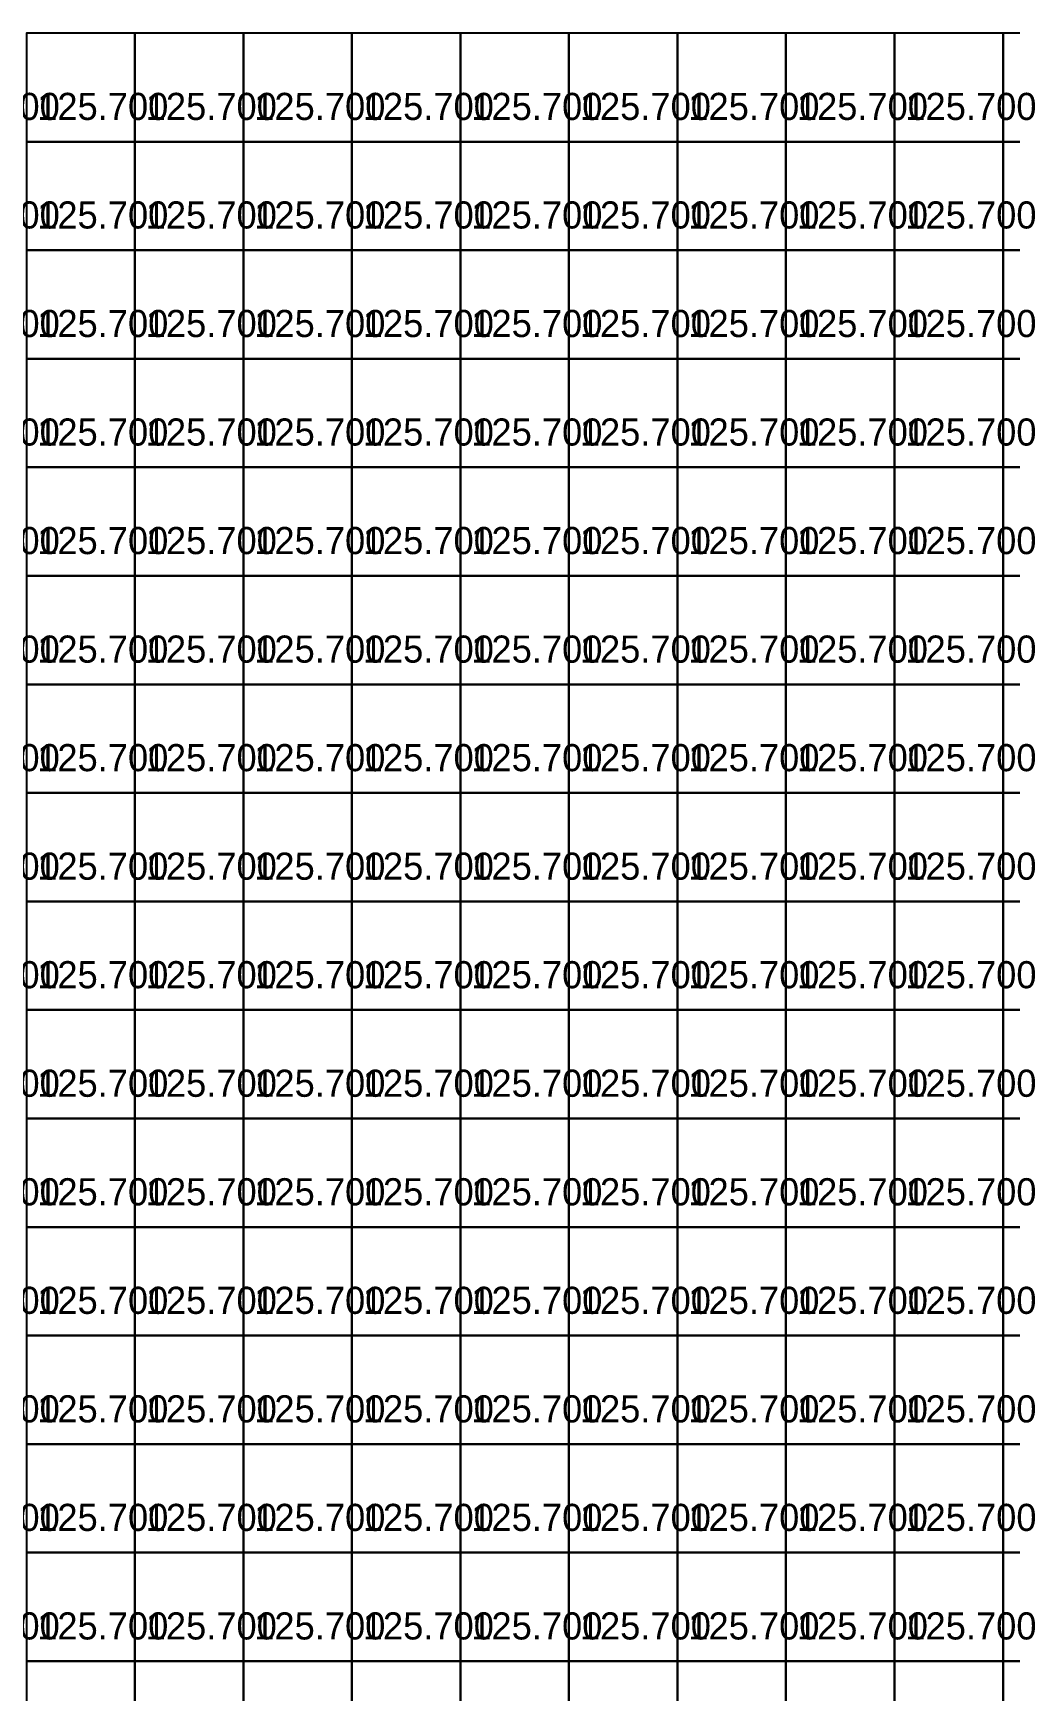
# Model space of a CAD drawing. Header units: metres. Extents: x 287857 to 287978, y 62957 to 63018.
# Drawn here: x 287865.99 to 287874.99, y 63002.56 to 63017.83 of the extents above; entities that cross this region are included whole.
import ezdxf

# ---------------------------------------------------------------- set-up
doc = ezdxf.new("R2010")
doc.units = ezdxf.units.M
doc.layers.add('ARCH-INTERP', color=7, linetype='Continuous', true_color=0x64748b)
doc.layers.add('ARCH-LEVEL-TXT', color=7, linetype='Continuous', true_color=0xa78bfa)

msp = doc.modelspace()

# ---------------------------------------------------------------- linework, layer by layer
at = {"layer": 'ARCH-INTERP'}
for points in [[(287865.925, 63016.831, 125.7), (287866.925, 63016.831, 125.7), (287866.925, 63017.831, 125.7), (287865.925, 63017.831, 125.7), (287865.925, 63016.831, 125.7)], [(287866.925, 63016.831, 125.7), (287867.925, 63016.831, 125.7), (287867.925, 63017.831, 125.7), (287866.925, 63017.831, 125.7), (287866.925, 63016.831, 125.7)], [(287867.925, 63016.831, 125.7), (287868.925, 63016.831, 125.7), (287868.925, 63017.831, 125.7), (287867.925, 63017.831, 125.7), (287867.925, 63016.831, 125.7)], [(287868.925, 63016.831, 125.7), (287869.925, 63016.831, 125.7), (287869.925, 63017.831, 125.7), (287868.925, 63017.831, 125.7), (287868.925, 63016.831, 125.7)], [(287869.925, 63016.831, 125.7), (287870.925, 63016.831, 125.7), (287870.925, 63017.831, 125.7), (287869.925, 63017.831, 125.7), (287869.925, 63016.831, 125.7)], [(287870.925, 63016.831, 125.7), (287871.925, 63016.831, 125.7), (287871.925, 63017.831, 125.7), (287870.925, 63017.831, 125.7), (287870.925, 63016.831, 125.7)], [(287871.925, 63016.831, 125.7), (287872.925, 63016.831, 125.7), (287872.925, 63017.831, 125.7), (287871.925, 63017.831, 125.7), (287871.925, 63016.831, 125.7)], [(287872.925, 63016.831, 125.7), (287873.925, 63016.831, 125.7), (287873.925, 63017.831, 125.7), (287872.925, 63017.831, 125.7), (287872.925, 63016.831, 125.7)], [(287873.925, 63016.831, 125.7), (287874.925, 63016.831, 125.7), (287874.925, 63017.831, 125.7), (287873.925, 63017.831, 125.7), (287873.925, 63016.831, 125.7)], [(287874.925, 63016.831, 125.7), (287875.925, 63016.831, 125.7), (287875.925, 63017.831, 125.7), (287874.925, 63017.831, 125.7), (287874.925, 63016.831, 125.7)], [(287865.925, 63015.831, 125.7), (287866.925, 63015.831, 125.7), (287866.925, 63016.831, 125.7), (287865.925, 63016.831, 125.7), (287865.925, 63015.831, 125.7)], [(287866.925, 63015.831, 125.7), (287867.925, 63015.831, 125.7), (287867.925, 63016.831, 125.7), (287866.925, 63016.831, 125.7), (287866.925, 63015.831, 125.7)], [(287867.925, 63015.831, 125.7), (287868.925, 63015.831, 125.7), (287868.925, 63016.831, 125.7), (287867.925, 63016.831, 125.7), (287867.925, 63015.831, 125.7)], [(287868.925, 63015.831, 125.7), (287869.925, 63015.831, 125.7), (287869.925, 63016.831, 125.7), (287868.925, 63016.831, 125.7), (287868.925, 63015.831, 125.7)], [(287869.925, 63015.831, 125.7), (287870.925, 63015.831, 125.7), (287870.925, 63016.831, 125.7), (287869.925, 63016.831, 125.7), (287869.925, 63015.831, 125.7)], [(287870.925, 63015.831, 125.7), (287871.925, 63015.831, 125.7), (287871.925, 63016.831, 125.7), (287870.925, 63016.831, 125.7), (287870.925, 63015.831, 125.7)], [(287871.925, 63015.831, 125.7), (287872.925, 63015.831, 125.7), (287872.925, 63016.831, 125.7), (287871.925, 63016.831, 125.7), (287871.925, 63015.831, 125.7)], [(287872.925, 63015.831, 125.7), (287873.925, 63015.831, 125.7), (287873.925, 63016.831, 125.7), (287872.925, 63016.831, 125.7), (287872.925, 63015.831, 125.7)], [(287873.925, 63015.831, 125.7), (287874.925, 63015.831, 125.7), (287874.925, 63016.831, 125.7), (287873.925, 63016.831, 125.7), (287873.925, 63015.831, 125.7)], [(287874.925, 63015.831, 125.7), (287875.925, 63015.831, 125.7), (287875.925, 63016.831, 125.7), (287874.925, 63016.831, 125.7), (287874.925, 63015.831, 125.7)], [(287865.925, 63014.831, 125.7), (287866.925, 63014.831, 125.7), (287866.925, 63015.831, 125.7), (287865.925, 63015.831, 125.7), (287865.925, 63014.831, 125.7)], [(287866.925, 63014.831, 125.7), (287867.925, 63014.831, 125.7), (287867.925, 63015.831, 125.7), (287866.925, 63015.831, 125.7), (287866.925, 63014.831, 125.7)], [(287867.925, 63014.831, 125.7), (287868.925, 63014.831, 125.7), (287868.925, 63015.831, 125.7), (287867.925, 63015.831, 125.7), (287867.925, 63014.831, 125.7)], [(287868.925, 63014.831, 125.7), (287869.925, 63014.831, 125.7), (287869.925, 63015.831, 125.7), (287868.925, 63015.831, 125.7), (287868.925, 63014.831, 125.7)], [(287869.925, 63014.831, 125.7), (287870.925, 63014.831, 125.7), (287870.925, 63015.831, 125.7), (287869.925, 63015.831, 125.7), (287869.925, 63014.831, 125.7)], [(287870.925, 63014.831, 125.7), (287871.925, 63014.831, 125.7), (287871.925, 63015.831, 125.7), (287870.925, 63015.831, 125.7), (287870.925, 63014.831, 125.7)], [(287871.925, 63014.831, 125.7), (287872.925, 63014.831, 125.7), (287872.925, 63015.831, 125.7), (287871.925, 63015.831, 125.7), (287871.925, 63014.831, 125.7)], [(287872.925, 63014.831, 125.7), (287873.925, 63014.831, 125.7), (287873.925, 63015.831, 125.7), (287872.925, 63015.831, 125.7), (287872.925, 63014.831, 125.7)], [(287873.925, 63014.831, 125.7), (287874.925, 63014.831, 125.7), (287874.925, 63015.831, 125.7), (287873.925, 63015.831, 125.7), (287873.925, 63014.831, 125.7)], [(287874.925, 63014.831, 125.7), (287875.925, 63014.831, 125.7), (287875.925, 63015.831, 125.7), (287874.925, 63015.831, 125.7), (287874.925, 63014.831, 125.7)], [(287865.925, 63013.831, 125.7), (287866.925, 63013.831, 125.7), (287866.925, 63014.831, 125.7), (287865.925, 63014.831, 125.7), (287865.925, 63013.831, 125.7)], [(287866.925, 63013.831, 125.7), (287867.925, 63013.831, 125.7), (287867.925, 63014.831, 125.7), (287866.925, 63014.831, 125.7), (287866.925, 63013.831, 125.7)], [(287867.925, 63013.831, 125.7), (287868.925, 63013.831, 125.7), (287868.925, 63014.831, 125.7), (287867.925, 63014.831, 125.7), (287867.925, 63013.831, 125.7)], [(287868.925, 63013.831, 125.7), (287869.925, 63013.831, 125.7), (287869.925, 63014.831, 125.7), (287868.925, 63014.831, 125.7), (287868.925, 63013.831, 125.7)], [(287869.925, 63013.831, 125.7), (287870.925, 63013.831, 125.7), (287870.925, 63014.831, 125.7), (287869.925, 63014.831, 125.7), (287869.925, 63013.831, 125.7)], [(287870.925, 63013.831, 125.7), (287871.925, 63013.831, 125.7), (287871.925, 63014.831, 125.7), (287870.925, 63014.831, 125.7), (287870.925, 63013.831, 125.7)], [(287871.925, 63013.831, 125.7), (287872.925, 63013.831, 125.7), (287872.925, 63014.831, 125.7), (287871.925, 63014.831, 125.7), (287871.925, 63013.831, 125.7)], [(287872.925, 63013.831, 125.7), (287873.925, 63013.831, 125.7), (287873.925, 63014.831, 125.7), (287872.925, 63014.831, 125.7), (287872.925, 63013.831, 125.7)], [(287873.925, 63013.831, 125.7), (287874.925, 63013.831, 125.7), (287874.925, 63014.831, 125.7), (287873.925, 63014.831, 125.7), (287873.925, 63013.831, 125.7)], [(287874.925, 63013.831, 125.7), (287875.925, 63013.831, 125.7), (287875.925, 63014.831, 125.7), (287874.925, 63014.831, 125.7), (287874.925, 63013.831, 125.7)], [(287865.925, 63012.831, 125.7), (287866.925, 63012.831, 125.7), (287866.925, 63013.831, 125.7), (287865.925, 63013.831, 125.7), (287865.925, 63012.831, 125.7)], [(287866.925, 63012.831, 125.7), (287867.925, 63012.831, 125.7), (287867.925, 63013.831, 125.7), (287866.925, 63013.831, 125.7), (287866.925, 63012.831, 125.7)], [(287867.925, 63012.831, 125.7), (287868.925, 63012.831, 125.7), (287868.925, 63013.831, 125.7), (287867.925, 63013.831, 125.7), (287867.925, 63012.831, 125.7)], [(287868.925, 63012.831, 125.7), (287869.925, 63012.831, 125.7), (287869.925, 63013.831, 125.7), (287868.925, 63013.831, 125.7), (287868.925, 63012.831, 125.7)], [(287869.925, 63012.831, 125.7), (287870.925, 63012.831, 125.7), (287870.925, 63013.831, 125.7), (287869.925, 63013.831, 125.7), (287869.925, 63012.831, 125.7)], [(287870.925, 63012.831, 125.7), (287871.925, 63012.831, 125.7), (287871.925, 63013.831, 125.7), (287870.925, 63013.831, 125.7), (287870.925, 63012.831, 125.7)], [(287871.925, 63012.831, 125.7), (287872.925, 63012.831, 125.7), (287872.925, 63013.831, 125.7), (287871.925, 63013.831, 125.7), (287871.925, 63012.831, 125.7)], [(287872.925, 63012.831, 125.7), (287873.925, 63012.831, 125.7), (287873.925, 63013.831, 125.7), (287872.925, 63013.831, 125.7), (287872.925, 63012.831, 125.7)], [(287873.925, 63012.831, 125.7), (287874.925, 63012.831, 125.7), (287874.925, 63013.831, 125.7), (287873.925, 63013.831, 125.7), (287873.925, 63012.831, 125.7)], [(287874.925, 63012.831, 125.7), (287875.925, 63012.831, 125.7), (287875.925, 63013.831, 125.7), (287874.925, 63013.831, 125.7), (287874.925, 63012.831, 125.7)], [(287865.925, 63011.831, 125.7), (287866.925, 63011.831, 125.7), (287866.925, 63012.831, 125.7), (287865.925, 63012.831, 125.7), (287865.925, 63011.831, 125.7)], [(287866.925, 63011.831, 125.7), (287867.925, 63011.831, 125.7), (287867.925, 63012.831, 125.7), (287866.925, 63012.831, 125.7), (287866.925, 63011.831, 125.7)], [(287867.925, 63011.831, 125.7), (287868.925, 63011.831, 125.7), (287868.925, 63012.831, 125.7), (287867.925, 63012.831, 125.7), (287867.925, 63011.831, 125.7)], [(287868.925, 63011.831, 125.7), (287869.925, 63011.831, 125.7), (287869.925, 63012.831, 125.7), (287868.925, 63012.831, 125.7), (287868.925, 63011.831, 125.7)], [(287869.925, 63011.831, 125.7), (287870.925, 63011.831, 125.7), (287870.925, 63012.831, 125.7), (287869.925, 63012.831, 125.7), (287869.925, 63011.831, 125.7)], [(287870.925, 63011.831, 125.7), (287871.925, 63011.831, 125.7), (287871.925, 63012.831, 125.7), (287870.925, 63012.831, 125.7), (287870.925, 63011.831, 125.7)], [(287871.925, 63011.831, 125.7), (287872.925, 63011.831, 125.7), (287872.925, 63012.831, 125.7), (287871.925, 63012.831, 125.7), (287871.925, 63011.831, 125.7)], [(287872.925, 63011.831, 125.7), (287873.925, 63011.831, 125.7), (287873.925, 63012.831, 125.7), (287872.925, 63012.831, 125.7), (287872.925, 63011.831, 125.7)], [(287873.925, 63011.831, 125.7), (287874.925, 63011.831, 125.7), (287874.925, 63012.831, 125.7), (287873.925, 63012.831, 125.7), (287873.925, 63011.831, 125.7)], [(287874.925, 63011.831, 125.7), (287875.925, 63011.831, 125.7), (287875.925, 63012.831, 125.7), (287874.925, 63012.831, 125.7), (287874.925, 63011.831, 125.7)], [(287865.925, 63010.831, 125.7), (287866.925, 63010.831, 125.7), (287866.925, 63011.831, 125.7), (287865.925, 63011.831, 125.7), (287865.925, 63010.831, 125.7)], [(287866.925, 63010.831, 125.7), (287867.925, 63010.831, 125.7), (287867.925, 63011.831, 125.7), (287866.925, 63011.831, 125.7), (287866.925, 63010.831, 125.7)], [(287867.925, 63010.831, 125.7), (287868.925, 63010.831, 125.7), (287868.925, 63011.831, 125.7), (287867.925, 63011.831, 125.7), (287867.925, 63010.831, 125.7)], [(287868.925, 63010.831, 125.7), (287869.925, 63010.831, 125.7), (287869.925, 63011.831, 125.7), (287868.925, 63011.831, 125.7), (287868.925, 63010.831, 125.7)], [(287869.925, 63010.831, 125.7), (287870.925, 63010.831, 125.7), (287870.925, 63011.831, 125.7), (287869.925, 63011.831, 125.7), (287869.925, 63010.831, 125.7)], [(287870.925, 63010.831, 125.7), (287871.925, 63010.831, 125.7), (287871.925, 63011.831, 125.7), (287870.925, 63011.831, 125.7), (287870.925, 63010.831, 125.7)], [(287871.925, 63010.831, 125.7), (287872.925, 63010.831, 125.7), (287872.925, 63011.831, 125.7), (287871.925, 63011.831, 125.7), (287871.925, 63010.831, 125.7)], [(287872.925, 63010.831, 125.7), (287873.925, 63010.831, 125.7), (287873.925, 63011.831, 125.7), (287872.925, 63011.831, 125.7), (287872.925, 63010.831, 125.7)], [(287873.925, 63010.831, 125.7), (287874.925, 63010.831, 125.7), (287874.925, 63011.831, 125.7), (287873.925, 63011.831, 125.7), (287873.925, 63010.831, 125.7)], [(287874.925, 63010.831, 125.7), (287875.925, 63010.831, 125.7), (287875.925, 63011.831, 125.7), (287874.925, 63011.831, 125.7), (287874.925, 63010.831, 125.7)], [(287865.925, 63009.831, 125.7), (287866.925, 63009.831, 125.7), (287866.925, 63010.831, 125.7), (287865.925, 63010.831, 125.7), (287865.925, 63009.831, 125.7)], [(287866.925, 63009.831, 125.7), (287867.925, 63009.831, 125.7), (287867.925, 63010.831, 125.7), (287866.925, 63010.831, 125.7), (287866.925, 63009.831, 125.7)], [(287867.925, 63009.831, 125.7), (287868.925, 63009.831, 125.7), (287868.925, 63010.831, 125.7), (287867.925, 63010.831, 125.7), (287867.925, 63009.831, 125.7)], [(287868.925, 63009.831, 125.7), (287869.925, 63009.831, 125.7), (287869.925, 63010.831, 125.7), (287868.925, 63010.831, 125.7), (287868.925, 63009.831, 125.7)], [(287869.925, 63009.831, 125.7), (287870.925, 63009.831, 125.7), (287870.925, 63010.831, 125.7), (287869.925, 63010.831, 125.7), (287869.925, 63009.831, 125.7)], [(287870.925, 63009.831, 125.7), (287871.925, 63009.831, 125.7), (287871.925, 63010.831, 125.7), (287870.925, 63010.831, 125.7), (287870.925, 63009.831, 125.7)], [(287871.925, 63009.831, 125.7), (287872.925, 63009.831, 125.7), (287872.925, 63010.831, 125.7), (287871.925, 63010.831, 125.7), (287871.925, 63009.831, 125.7)], [(287872.925, 63009.831, 125.7), (287873.925, 63009.831, 125.7), (287873.925, 63010.831, 125.7), (287872.925, 63010.831, 125.7), (287872.925, 63009.831, 125.7)], [(287873.925, 63009.831, 125.7), (287874.925, 63009.831, 125.7), (287874.925, 63010.831, 125.7), (287873.925, 63010.831, 125.7), (287873.925, 63009.831, 125.7)], [(287874.925, 63009.831, 125.7), (287875.925, 63009.831, 125.7), (287875.925, 63010.831, 125.7), (287874.925, 63010.831, 125.7), (287874.925, 63009.831, 125.7)], [(287865.925, 63008.831, 125.7), (287866.925, 63008.831, 125.7), (287866.925, 63009.831, 125.7), (287865.925, 63009.831, 125.7), (287865.925, 63008.831, 125.7)], [(287866.925, 63008.831, 125.7), (287867.925, 63008.831, 125.7), (287867.925, 63009.831, 125.7), (287866.925, 63009.831, 125.7), (287866.925, 63008.831, 125.7)], [(287867.925, 63008.831, 125.7), (287868.925, 63008.831, 125.7), (287868.925, 63009.831, 125.7), (287867.925, 63009.831, 125.7), (287867.925, 63008.831, 125.7)], [(287868.925, 63008.831, 125.7), (287869.925, 63008.831, 125.7), (287869.925, 63009.831, 125.7), (287868.925, 63009.831, 125.7), (287868.925, 63008.831, 125.7)], [(287869.925, 63008.831, 125.7), (287870.925, 63008.831, 125.7), (287870.925, 63009.831, 125.7), (287869.925, 63009.831, 125.7), (287869.925, 63008.831, 125.7)], [(287870.925, 63008.831, 125.7), (287871.925, 63008.831, 125.7), (287871.925, 63009.831, 125.7), (287870.925, 63009.831, 125.7), (287870.925, 63008.831, 125.7)], [(287871.925, 63008.831, 125.7), (287872.925, 63008.831, 125.7), (287872.925, 63009.831, 125.7), (287871.925, 63009.831, 125.7), (287871.925, 63008.831, 125.7)], [(287872.925, 63008.831, 125.7), (287873.925, 63008.831, 125.7), (287873.925, 63009.831, 125.7), (287872.925, 63009.831, 125.7), (287872.925, 63008.831, 125.7)], [(287873.925, 63008.831, 125.7), (287874.925, 63008.831, 125.7), (287874.925, 63009.831, 125.7), (287873.925, 63009.831, 125.7), (287873.925, 63008.831, 125.7)], [(287874.925, 63008.831, 125.7), (287875.925, 63008.831, 125.7), (287875.925, 63009.831, 125.7), (287874.925, 63009.831, 125.7), (287874.925, 63008.831, 125.7)], [(287865.925, 63007.831, 125.7), (287866.925, 63007.831, 125.7), (287866.925, 63008.831, 125.7), (287865.925, 63008.831, 125.7), (287865.925, 63007.831, 125.7)], [(287866.925, 63007.831, 125.7), (287867.925, 63007.831, 125.7), (287867.925, 63008.831, 125.7), (287866.925, 63008.831, 125.7), (287866.925, 63007.831, 125.7)], [(287867.925, 63007.831, 125.7), (287868.925, 63007.831, 125.7), (287868.925, 63008.831, 125.7), (287867.925, 63008.831, 125.7), (287867.925, 63007.831, 125.7)], [(287868.925, 63007.831, 125.7), (287869.925, 63007.831, 125.7), (287869.925, 63008.831, 125.7), (287868.925, 63008.831, 125.7), (287868.925, 63007.831, 125.7)], [(287869.925, 63007.831, 125.7), (287870.925, 63007.831, 125.7), (287870.925, 63008.831, 125.7), (287869.925, 63008.831, 125.7), (287869.925, 63007.831, 125.7)], [(287870.925, 63007.831, 125.7), (287871.925, 63007.831, 125.7), (287871.925, 63008.831, 125.7), (287870.925, 63008.831, 125.7), (287870.925, 63007.831, 125.7)], [(287871.925, 63007.831, 125.7), (287872.925, 63007.831, 125.7), (287872.925, 63008.831, 125.7), (287871.925, 63008.831, 125.7), (287871.925, 63007.831, 125.7)], [(287872.925, 63007.831, 125.7), (287873.925, 63007.831, 125.7), (287873.925, 63008.831, 125.7), (287872.925, 63008.831, 125.7), (287872.925, 63007.831, 125.7)], [(287873.925, 63007.831, 125.7), (287874.925, 63007.831, 125.7), (287874.925, 63008.831, 125.7), (287873.925, 63008.831, 125.7), (287873.925, 63007.831, 125.7)], [(287874.925, 63007.831, 125.7), (287875.925, 63007.831, 125.7), (287875.925, 63008.831, 125.7), (287874.925, 63008.831, 125.7), (287874.925, 63007.831, 125.7)], [(287865.925, 63006.831, 125.7), (287866.925, 63006.831, 125.7), (287866.925, 63007.831, 125.7), (287865.925, 63007.831, 125.7), (287865.925, 63006.831, 125.7)], [(287866.925, 63006.831, 125.7), (287867.925, 63006.831, 125.7), (287867.925, 63007.831, 125.7), (287866.925, 63007.831, 125.7), (287866.925, 63006.831, 125.7)], [(287867.925, 63006.831, 125.7), (287868.925, 63006.831, 125.7), (287868.925, 63007.831, 125.7), (287867.925, 63007.831, 125.7), (287867.925, 63006.831, 125.7)], [(287868.925, 63006.831, 125.7), (287869.925, 63006.831, 125.7), (287869.925, 63007.831, 125.7), (287868.925, 63007.831, 125.7), (287868.925, 63006.831, 125.7)], [(287869.925, 63006.831, 125.7), (287870.925, 63006.831, 125.7), (287870.925, 63007.831, 125.7), (287869.925, 63007.831, 125.7), (287869.925, 63006.831, 125.7)], [(287870.925, 63006.831, 125.7), (287871.925, 63006.831, 125.7), (287871.925, 63007.831, 125.7), (287870.925, 63007.831, 125.7), (287870.925, 63006.831, 125.7)], [(287871.925, 63006.831, 125.7), (287872.925, 63006.831, 125.7), (287872.925, 63007.831, 125.7), (287871.925, 63007.831, 125.7), (287871.925, 63006.831, 125.7)], [(287872.925, 63006.831, 125.7), (287873.925, 63006.831, 125.7), (287873.925, 63007.831, 125.7), (287872.925, 63007.831, 125.7), (287872.925, 63006.831, 125.7)], [(287873.925, 63006.831, 125.7), (287874.925, 63006.831, 125.7), (287874.925, 63007.831, 125.7), (287873.925, 63007.831, 125.7), (287873.925, 63006.831, 125.7)], [(287874.925, 63006.831, 125.7), (287875.925, 63006.831, 125.7), (287875.925, 63007.831, 125.7), (287874.925, 63007.831, 125.7), (287874.925, 63006.831, 125.7)], [(287865.925, 63005.831, 125.7), (287866.925, 63005.831, 125.7), (287866.925, 63006.831, 125.7), (287865.925, 63006.831, 125.7), (287865.925, 63005.831, 125.7)], [(287866.925, 63005.831, 125.7), (287867.925, 63005.831, 125.7), (287867.925, 63006.831, 125.7), (287866.925, 63006.831, 125.7), (287866.925, 63005.831, 125.7)], [(287867.925, 63005.831, 125.7), (287868.925, 63005.831, 125.7), (287868.925, 63006.831, 125.7), (287867.925, 63006.831, 125.7), (287867.925, 63005.831, 125.7)], [(287868.925, 63005.831, 125.7), (287869.925, 63005.831, 125.7), (287869.925, 63006.831, 125.7), (287868.925, 63006.831, 125.7), (287868.925, 63005.831, 125.7)], [(287869.925, 63005.831, 125.7), (287870.925, 63005.831, 125.7), (287870.925, 63006.831, 125.7), (287869.925, 63006.831, 125.7), (287869.925, 63005.831, 125.7)], [(287870.925, 63005.831, 125.7), (287871.925, 63005.831, 125.7), (287871.925, 63006.831, 125.7), (287870.925, 63006.831, 125.7), (287870.925, 63005.831, 125.7)], [(287871.925, 63005.831, 125.7), (287872.925, 63005.831, 125.7), (287872.925, 63006.831, 125.7), (287871.925, 63006.831, 125.7), (287871.925, 63005.831, 125.7)], [(287872.925, 63005.831, 125.7), (287873.925, 63005.831, 125.7), (287873.925, 63006.831, 125.7), (287872.925, 63006.831, 125.7), (287872.925, 63005.831, 125.7)], [(287873.925, 63005.831, 125.7), (287874.925, 63005.831, 125.7), (287874.925, 63006.831, 125.7), (287873.925, 63006.831, 125.7), (287873.925, 63005.831, 125.7)], [(287874.925, 63005.831, 125.7), (287875.925, 63005.831, 125.7), (287875.925, 63006.831, 125.7), (287874.925, 63006.831, 125.7), (287874.925, 63005.831, 125.7)], [(287865.925, 63004.831, 125.7), (287866.925, 63004.831, 125.7), (287866.925, 63005.831, 125.7), (287865.925, 63005.831, 125.7), (287865.925, 63004.831, 125.7)], [(287866.925, 63004.831, 125.7), (287867.925, 63004.831, 125.7), (287867.925, 63005.831, 125.7), (287866.925, 63005.831, 125.7), (287866.925, 63004.831, 125.7)], [(287867.925, 63004.831, 125.7), (287868.925, 63004.831, 125.7), (287868.925, 63005.831, 125.7), (287867.925, 63005.831, 125.7), (287867.925, 63004.831, 125.7)], [(287868.925, 63004.831, 125.7), (287869.925, 63004.831, 125.7), (287869.925, 63005.831, 125.7), (287868.925, 63005.831, 125.7), (287868.925, 63004.831, 125.7)], [(287869.925, 63004.831, 125.7), (287870.925, 63004.831, 125.7), (287870.925, 63005.831, 125.7), (287869.925, 63005.831, 125.7), (287869.925, 63004.831, 125.7)], [(287870.925, 63004.831, 125.7), (287871.925, 63004.831, 125.7), (287871.925, 63005.831, 125.7), (287870.925, 63005.831, 125.7), (287870.925, 63004.831, 125.7)], [(287871.925, 63004.831, 125.7), (287872.925, 63004.831, 125.7), (287872.925, 63005.831, 125.7), (287871.925, 63005.831, 125.7), (287871.925, 63004.831, 125.7)], [(287872.925, 63004.831, 125.7), (287873.925, 63004.831, 125.7), (287873.925, 63005.831, 125.7), (287872.925, 63005.831, 125.7), (287872.925, 63004.831, 125.7)], [(287873.925, 63004.831, 125.7), (287874.925, 63004.831, 125.7), (287874.925, 63005.831, 125.7), (287873.925, 63005.831, 125.7), (287873.925, 63004.831, 125.7)], [(287874.925, 63004.831, 125.7), (287875.925, 63004.831, 125.7), (287875.925, 63005.831, 125.7), (287874.925, 63005.831, 125.7), (287874.925, 63004.831, 125.7)], [(287865.925, 63003.831, 125.7), (287866.925, 63003.831, 125.7), (287866.925, 63004.831, 125.7), (287865.925, 63004.831, 125.7), (287865.925, 63003.831, 125.7)], [(287866.925, 63003.831, 125.7), (287867.925, 63003.831, 125.7), (287867.925, 63004.831, 125.7), (287866.925, 63004.831, 125.7), (287866.925, 63003.831, 125.7)], [(287867.925, 63003.831, 125.7), (287868.925, 63003.831, 125.7), (287868.925, 63004.831, 125.7), (287867.925, 63004.831, 125.7), (287867.925, 63003.831, 125.7)], [(287868.925, 63003.831, 125.7), (287869.925, 63003.831, 125.7), (287869.925, 63004.831, 125.7), (287868.925, 63004.831, 125.7), (287868.925, 63003.831, 125.7)], [(287869.925, 63003.831, 125.7), (287870.925, 63003.831, 125.7), (287870.925, 63004.831, 125.7), (287869.925, 63004.831, 125.7), (287869.925, 63003.831, 125.7)], [(287870.925, 63003.831, 125.7), (287871.925, 63003.831, 125.7), (287871.925, 63004.831, 125.7), (287870.925, 63004.831, 125.7), (287870.925, 63003.831, 125.7)], [(287871.925, 63003.831, 125.7), (287872.925, 63003.831, 125.7), (287872.925, 63004.831, 125.7), (287871.925, 63004.831, 125.7), (287871.925, 63003.831, 125.7)], [(287872.925, 63003.831, 125.7), (287873.925, 63003.831, 125.7), (287873.925, 63004.831, 125.7), (287872.925, 63004.831, 125.7), (287872.925, 63003.831, 125.7)], [(287873.925, 63003.831, 125.7), (287874.925, 63003.831, 125.7), (287874.925, 63004.831, 125.7), (287873.925, 63004.831, 125.7), (287873.925, 63003.831, 125.7)], [(287874.925, 63003.831, 125.7), (287875.925, 63003.831, 125.7), (287875.925, 63004.831, 125.7), (287874.925, 63004.831, 125.7), (287874.925, 63003.831, 125.7)], [(287865.925, 63002.831, 125.7), (287866.925, 63002.831, 125.7), (287866.925, 63003.831, 125.7), (287865.925, 63003.831, 125.7), (287865.925, 63002.831, 125.7)], [(287866.925, 63002.831, 125.7), (287867.925, 63002.831, 125.7), (287867.925, 63003.831, 125.7), (287866.925, 63003.831, 125.7), (287866.925, 63002.831, 125.7)], [(287867.925, 63002.831, 125.7), (287868.925, 63002.831, 125.7), (287868.925, 63003.831, 125.7), (287867.925, 63003.831, 125.7), (287867.925, 63002.831, 125.7)], [(287868.925, 63002.831, 125.7), (287869.925, 63002.831, 125.7), (287869.925, 63003.831, 125.7), (287868.925, 63003.831, 125.7), (287868.925, 63002.831, 125.7)], [(287869.925, 63002.831, 125.7), (287870.925, 63002.831, 125.7), (287870.925, 63003.831, 125.7), (287869.925, 63003.831, 125.7), (287869.925, 63002.831, 125.7)], [(287870.925, 63002.831, 125.7), (287871.925, 63002.831, 125.7), (287871.925, 63003.831, 125.7), (287870.925, 63003.831, 125.7), (287870.925, 63002.831, 125.7)], [(287871.925, 63002.831, 125.7), (287872.925, 63002.831, 125.7), (287872.925, 63003.831, 125.7), (287871.925, 63003.831, 125.7), (287871.925, 63002.831, 125.7)], [(287872.925, 63002.831, 125.7), (287873.925, 63002.831, 125.7), (287873.925, 63003.831, 125.7), (287872.925, 63003.831, 125.7), (287872.925, 63002.831, 125.7)], [(287873.925, 63002.831, 125.7), (287874.925, 63002.831, 125.7), (287874.925, 63003.831, 125.7), (287873.925, 63003.831, 125.7), (287873.925, 63002.831, 125.7)], [(287874.925, 63002.831, 125.7), (287875.925, 63002.831, 125.7), (287875.925, 63003.831, 125.7), (287874.925, 63003.831, 125.7), (287874.925, 63002.831, 125.7)], [(287865.925, 63001.831, 125.7), (287866.925, 63001.831, 125.7), (287866.925, 63002.831, 125.7), (287865.925, 63002.831, 125.7), (287865.925, 63001.831, 125.7)], [(287866.925, 63001.831, 125.7), (287867.925, 63001.831, 125.7), (287867.925, 63002.831, 125.7), (287866.925, 63002.831, 125.7), (287866.925, 63001.831, 125.7)], [(287867.925, 63001.831, 125.7), (287868.925, 63001.831, 125.7), (287868.925, 63002.831, 125.7), (287867.925, 63002.831, 125.7), (287867.925, 63001.831, 125.7)], [(287868.925, 63001.831, 125.7), (287869.925, 63001.831, 125.7), (287869.925, 63002.831, 125.7), (287868.925, 63002.831, 125.7), (287868.925, 63001.831, 125.7)], [(287869.925, 63001.831, 125.7), (287870.925, 63001.831, 125.7), (287870.925, 63002.831, 125.7), (287869.925, 63002.831, 125.7), (287869.925, 63001.831, 125.7)], [(287870.925, 63001.831, 125.7), (287871.925, 63001.831, 125.7), (287871.925, 63002.831, 125.7), (287870.925, 63002.831, 125.7), (287870.925, 63001.831, 125.7)], [(287871.925, 63001.831, 125.7), (287872.925, 63001.831, 125.7), (287872.925, 63002.831, 125.7), (287871.925, 63002.831, 125.7), (287871.925, 63001.831, 125.7)], [(287872.925, 63001.831, 125.7), (287873.925, 63001.831, 125.7), (287873.925, 63002.831, 125.7), (287872.925, 63002.831, 125.7), (287872.925, 63001.831, 125.7)], [(287873.925, 63001.831, 125.7), (287874.925, 63001.831, 125.7), (287874.925, 63002.831, 125.7), (287873.925, 63002.831, 125.7), (287873.925, 63001.831, 125.7)], [(287874.925, 63001.831, 125.7), (287875.925, 63001.831, 125.7), (287875.925, 63002.831, 125.7), (287874.925, 63002.831, 125.7), (287874.925, 63001.831, 125.7)]]:
    msp.add_polyline3d(points, dxfattribs=at)

# ---------------------------------------------------------------- texts
at = {"layer": 'ARCH-LEVEL-TXT'}
for p in [(287865.025, 63017.031, 125.7), (287866.025, 63017.031, 125.7), (287867.025, 63017.031, 125.7), (287868.025, 63017.031, 125.7), (287869.025, 63017.031, 125.7), (287870.025, 63017.031, 125.7), (287871.025, 63017.031, 125.7), (287872.025, 63017.031, 125.7), (287873.025, 63017.031, 125.7), (287874.025, 63017.031, 125.7), (287865.025, 63016.031, 125.7), (287866.025, 63016.031, 125.7), (287867.025, 63016.031, 125.7), (287868.025, 63016.031, 125.7), (287869.025, 63016.031, 125.7), (287870.025, 63016.031, 125.7), (287871.025, 63016.031, 125.7), (287872.025, 63016.031, 125.7), (287873.025, 63016.031, 125.7), (287874.025, 63016.031, 125.7), (287865.025, 63015.031, 125.7), (287866.025, 63015.031, 125.7), (287867.025, 63015.031, 125.7), (287868.025, 63015.031, 125.7), (287869.025, 63015.031, 125.7), (287870.025, 63015.031, 125.7), (287871.025, 63015.031, 125.7), (287872.025, 63015.031, 125.7), (287873.025, 63015.031, 125.7), (287874.025, 63015.031, 125.7), (287865.025, 63014.031, 125.7), (287866.025, 63014.031, 125.7), (287867.025, 63014.031, 125.7), (287868.025, 63014.031, 125.7), (287869.025, 63014.031, 125.7), (287870.025, 63014.031, 125.7), (287871.025, 63014.031, 125.7), (287872.025, 63014.031, 125.7), (287873.025, 63014.031, 125.7), (287874.025, 63014.031, 125.7), (287865.025, 63013.031, 125.7), (287866.025, 63013.031, 125.7), (287867.025, 63013.031, 125.7), (287868.025, 63013.031, 125.7), (287869.025, 63013.031, 125.7), (287870.025, 63013.031, 125.7), (287871.025, 63013.031, 125.7), (287872.025, 63013.031, 125.7), (287873.025, 63013.031, 125.7), (287874.025, 63013.031, 125.7), (287865.025, 63012.031, 125.7), (287866.025, 63012.031, 125.7), (287867.025, 63012.031, 125.7), (287868.025, 63012.031, 125.7), (287869.025, 63012.031, 125.7), (287870.025, 63012.031, 125.7), (287871.025, 63012.031, 125.7), (287872.025, 63012.031, 125.7), (287873.025, 63012.031, 125.7), (287874.025, 63012.031, 125.7), (287865.025, 63011.031, 125.7), (287866.025, 63011.031, 125.7), (287867.025, 63011.031, 125.7), (287868.025, 63011.031, 125.7), (287869.025, 63011.031, 125.7), (287870.025, 63011.031, 125.7), (287871.025, 63011.031, 125.7), (287872.025, 63011.031, 125.7), (287873.025, 63011.031, 125.7), (287874.025, 63011.031, 125.7), (287865.025, 63010.031, 125.7), (287866.025, 63010.031, 125.7), (287867.025, 63010.031, 125.7), (287868.025, 63010.031, 125.7), (287869.025, 63010.031, 125.7), (287870.025, 63010.031, 125.7), (287871.025, 63010.031, 125.7), (287872.025, 63010.031, 125.7), (287873.025, 63010.031, 125.7), (287874.025, 63010.031, 125.7), (287865.025, 63009.031, 125.7), (287866.025, 63009.031, 125.7), (287867.025, 63009.031, 125.7), (287868.025, 63009.031, 125.7), (287869.025, 63009.031, 125.7), (287870.025, 63009.031, 125.7), (287871.025, 63009.031, 125.7), (287872.025, 63009.031, 125.7), (287873.025, 63009.031, 125.7), (287874.025, 63009.031, 125.7), (287865.025, 63008.031, 125.7), (287866.025, 63008.031, 125.7), (287867.025, 63008.031, 125.7), (287868.025, 63008.031, 125.7), (287869.025, 63008.031, 125.7), (287870.025, 63008.031, 125.7), (287871.025, 63008.031, 125.7), (287872.025, 63008.031, 125.7), (287873.025, 63008.031, 125.7), (287874.025, 63008.031, 125.7), (287865.025, 63007.031, 125.7), (287866.025, 63007.031, 125.7), (287867.025, 63007.031, 125.7), (287868.025, 63007.031, 125.7), (287869.025, 63007.031, 125.7), (287870.025, 63007.031, 125.7), (287871.025, 63007.031, 125.7), (287872.025, 63007.031, 125.7), (287873.025, 63007.031, 125.7), (287874.025, 63007.031, 125.7), (287865.025, 63006.031, 125.7), (287866.025, 63006.031, 125.7), (287867.025, 63006.031, 125.7), (287868.025, 63006.031, 125.7), (287869.025, 63006.031, 125.7), (287870.025, 63006.031, 125.7), (287871.025, 63006.031, 125.7), (287872.025, 63006.031, 125.7), (287873.025, 63006.031, 125.7), (287874.025, 63006.031, 125.7), (287865.025, 63005.031, 125.7), (287866.025, 63005.031, 125.7), (287867.025, 63005.031, 125.7), (287868.025, 63005.031, 125.7), (287869.025, 63005.031, 125.7), (287870.025, 63005.031, 125.7), (287871.025, 63005.031, 125.7), (287872.025, 63005.031, 125.7), (287873.025, 63005.031, 125.7), (287874.025, 63005.031, 125.7), (287865.025, 63004.031, 125.7), (287866.025, 63004.031, 125.7), (287867.025, 63004.031, 125.7), (287868.025, 63004.031, 125.7), (287869.025, 63004.031, 125.7), (287870.025, 63004.031, 125.7), (287871.025, 63004.031, 125.7), (287872.025, 63004.031, 125.7), (287873.025, 63004.031, 125.7), (287874.025, 63004.031, 125.7), (287865.025, 63003.031, 125.7), (287866.025, 63003.031, 125.7), (287867.025, 63003.031, 125.7), (287868.025, 63003.031, 125.7), (287869.025, 63003.031, 125.7), (287870.025, 63003.031, 125.7), (287871.025, 63003.031, 125.7), (287872.025, 63003.031, 125.7), (287873.025, 63003.031, 125.7), (287874.025, 63003.031, 125.7)]:
    msp.add_text('125.700', height=0.25, dxfattribs=at).set_placement(p)

doc.saveas('drawing.dxf')
